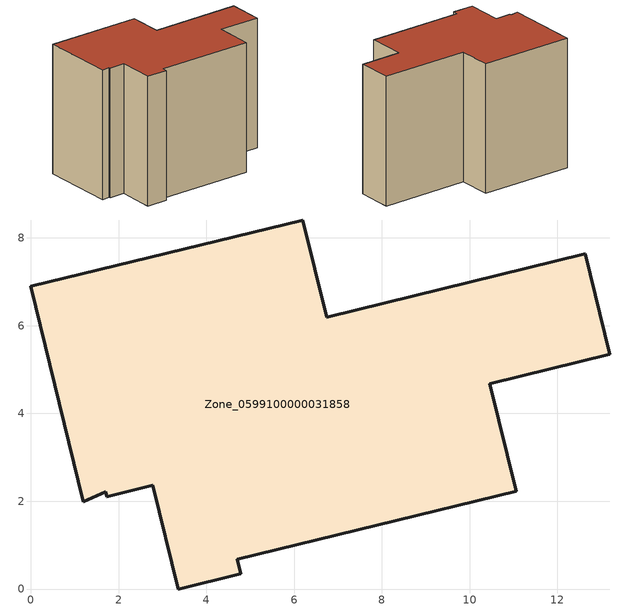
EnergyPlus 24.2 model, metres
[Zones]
Zone_0599100000031858
 floor ground (C_G): 1.74,2.1 1.71,2.22 1.2,1.99 0,6.9 6.2,8.41 6.74,6.2 12.63,7.64 13.19,5.35 10.46,4.68 11.06,2.23 4.7,0.68 4.78,0.35 3.36,0 2.78,2.36 z0
 wall outside (C_F): 3.36,0 4.78,0.35 4.7,0.68 11.06,2.23 10.46,4.68 13.19,5.35 12.63,7.64 6.74,6.2 6.2,8.41 0,6.9 1.2,1.99 1.71,2.22 1.74,2.1 2.78,2.36 3.36,0 z0:8.8
 roof outside (C_R): 1.71,2.22 1.74,2.1 2.78,2.36 3.36,0 4.78,0.35 4.7,0.68 11.06,2.23 10.46,4.68 13.19,5.35 12.63,7.64 6.74,6.2 6.2,8.41 0,6.9 1.2,1.99 z8.8
[BUILDING]
Pand.0599100000031858: North Axis=0; Terrain=City; Loads Convergence Tolerance Value=0.04; Temperature Convergence Tolerance Value=0.4; Solar Distribution=FullExterior; Maximum Number of Warmup Days=25; Minimum Number of Warmup Days=1
[Site:Location]
Rotterdam.The.Hague.AP_ZH_NLD Design_Conditions: Latitude=51.96; Longitude=4.45; Time Zone=1; Elevation=-4.5
[SITE:GROUNDTEMPERATURE:BUILDINGSURFACE]
18, 18, 18, 18, 18, 18, 18, 18, 18, 18, 18, 18
[MATERIAL] Thermal Absorptance=0.9; Solar Absorptance=0.7; Visible Absorptance=0.7
Name | Roughness | Thickness | Conductivity | Density | Specific Heat
G.TI.1965-1974 | MediumSmooth | 0.15 | 0.882353 | 540 | 1210
F.TI.1965-1974 | Rough | 0.3 | 0.697674 | 1920 | 840
R.TI.1965-1974 | MediumRough | 0.2 | 0.232558 | 1500 | 1000
[CONSTRUCTION]
C_G: G.TI.1965-1974
C_F: F.TI.1965-1974
C_R: R.TI.1965-1974
[ZONE]
Zone_0599100000031858: Type=1; Multiplier=1; Ceiling Height=Autocalculate; Volume=Autocalculate; Floor Area=autocalculate; Part of Total Floor Area=Yes
[ZONEINFILTRATION:DESIGNFLOWRATE]
Infil_Zone_0599100000031858: Zone or ZoneList or Space or SpaceList=Zone_0599100000031858; Schedule=AlwaysOn; Design Flow Rate Calculation Method=Flow/Area; Flow Rate per Floor Area=0.003; Constant Term Coefficient=1; Temperature Term Coefficient=0; Velocity Term Coefficient=0; Velocity Squared Term Coefficient=0
[HVACTEMPLATE:ZONE:IDEALLOADSAIRSYSTEM]
Zone_0599100000031858: Maximum Heating Supply Air Temperature=50; Minimum Cooling Supply Air Temperature=13; Maximum Heating Supply Air Humidity Ratio=0.0156; Minimum Cooling Supply Air Humidity Ratio=0.0077; Heating Limit=NoLimit; Cooling Limit=NoLimit; Dehumidification Control Type=ConstantSensibleHeatRatio; Cooling Sensible Heat Ratio=0.7; Dehumidification Setpoint=60; Humidification Control Type=None; Humidification Setpoint=30; Outdoor Air Method=None; Outdoor Air Flow Rate per Person=0.00944; Outdoor Air Flow Rate per Zone Floor Area=0; Outdoor Air Flow Rate per Zone=0; Demand Controlled Ventilation Type=None; Outdoor Air Economizer Type=NoEconomizer; Heat Recovery Type=None; Sensible Heat Recovery Effectiveness=0.7; Latent Heat Recovery Effectiveness=0.65
[ZONECONTROL:THERMOSTAT]
ThermostatControl_Zone_0599100000031858: Zone or ZoneList=Zone_0599100000031858; Control Type Schedule=DualSetpointControlType; Control 1=Thermostat_Zone_0599100000031858; Temperature Difference Between Cutout And Setpoint=0
[THERMOSTATSETPOINT:DUALSETPOINT]
Thermostat_Zone_0599100000031858: Heating Setpoint Temperature Schedule=HeatingSetpoint_Zone_0599100000031858; Cooling Setpoint Temperature Schedule=CoolingSetpoint_Zone_0599100000031858
[SCHEDULE:COMPACT]
HeatingSetpoint_Zone_0599100000031858: Through: 12/31, For: AllDays, Until: 24:00, 21
CoolingSetpoint_Zone_0599100000031858: Through: 12/31, For: AllDays, Until: 24:00, 24
DualSetpointControlType: Through: 12/31, For: AllDays, Until: 24:00, 4
AlwaysOn: Through: 12/31, For: AllDays, Until: 24:00, 1
